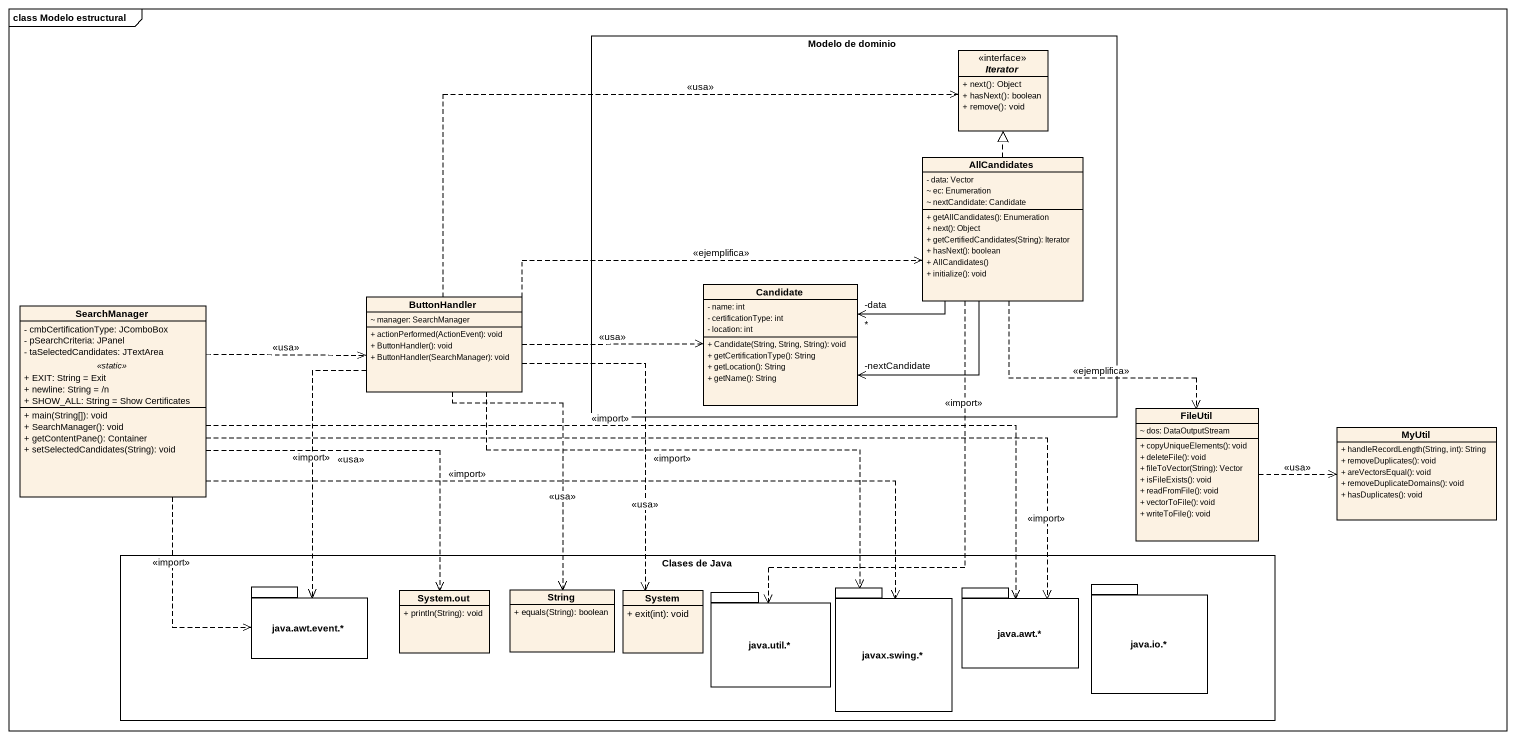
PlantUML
@startuml
mainframe class Modelo estructural
hide circle
hide empty members
skinparam classAttributeIconSize 0
rectangle "Modelo de dominio" as Modelo_de_dominio {
  interface Iterator {
    + next(): Object
    + hasNext(): boolean
    + remove(): void
  }
  class AllCandidates {
    - data: Vector
    ~ ec: Enumeration
    ~ nextCandidate: Candidate
    + getAllCandidates(): Enumeration
    + next(): Object
    + getCertifiedCandidates(String): Iterator
    + hasNext(): boolean
    + AllCandidates()
    + initialize(): void
  }
  class Candidate {
    - name: int
    - certificationType: int
    - location: int
    + Candidate(String, String, String): void
    + getCertificationType(): String
    + getLocation(): String
    + getName(): String
  }
}
class SearchManager {
  - cmbCertificationType: JComboBox
  - pSearchCriteria: JPanel
  - taSelectedCandidates: JTextArea
  .. <<static>> ..
  + EXIT: String = Exit
  + newline: String = /n
  + SHOW_ALL: String = Show Certificates
  --
  + main(String[]): void
  + SearchManager(): void
  + getContentPane(): Container
  + setSelectedCandidates(String): void
}
class ButtonHandler {
  ~ manager: SearchManager
  + actionPerformed(ActionEvent): void
  + ButtonHandler(): void
  + ButtonHandler(SearchManager): void
}
class FileUtil {
  ~ dos: DataOutputStream
  + copyUniqueElements(): void
  + deleteFile(): void
  + fileToVector(String): Vector
  + isFileExists(): void
  + readFromFile(): void
  + vectorToFile(): void
  + writeToFile(): void
}
class MyUtil {
  + handleRecordLength(String, int): String
  + removeDuplicates(): void
  + areVectorsEqual(): void
  + removeDuplicateDomains(): void
  + hasDuplicates(): void
}
rectangle "Clases de Java" as Clases_de_Java {
  package "java.awt.event.*" as java_awt_event {
  }
  class "System.out" as System_out {
    + println(String): void
  }
  class String {
    + equals(String): boolean
  }
  class System {
    + exit(int): void
  }
  package "java.util.*" as java_util {
  }
  package "javax.swing.*" as javax_swing {
  }
  package "java.awt.*" as java_awt {
  }
  package "java.io.*" as java_io {
  }
}
AllCandidates .up.|> Iterator
AllCandidates -left-> "-data\n*" Candidate
AllCandidates -left-> "-nextCandidate" Candidate
AllCandidates ..> FileUtil : <<ejemplifica>>
AllCandidates ..> java_util : <<import>>
SearchManager .right.> ButtonHandler : <<usa>>
SearchManager ..> java_awt_event : <<import>>
SearchManager ..> System_out : <<usa>>
SearchManager .right.> javax_swing : <<import>>
SearchManager .right.> java_awt : <<import>>
SearchManager .right.> java_awt : <<import>>
ButtonHandler .right.> Iterator : <<usa>>
ButtonHandler .right.> AllCandidates : <<ejemplifica>>
ButtonHandler .right.> Candidate : <<usa>>
ButtonHandler ..> java_awt_event : <<import>>
ButtonHandler ..> String : <<usa>>
ButtonHandler ..> System : <<usa>>
ButtonHandler ..> javax_swing : <<import>>
FileUtil .right.> MyUtil : <<usa>>
@enduml
